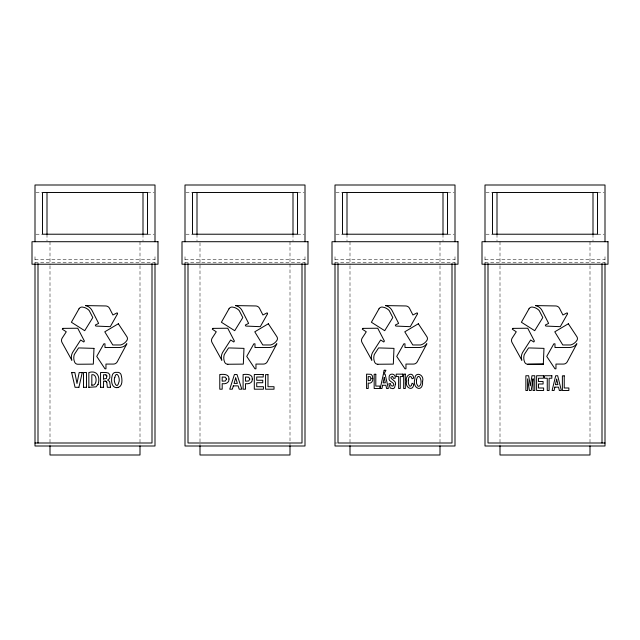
<?xml version="1.0" encoding="UTF-8"?>
<svg xmlns="http://www.w3.org/2000/svg" width="640" height="640" viewBox="0 0 640 640"><rect width="100%" height="100%" fill="white"/><g stroke="black" fill="none" stroke-linecap="round" stroke-linejoin="round"><path stroke-width="0.48" stroke-dasharray="3.2 2.4" d="M35.936 192.504L42.496 192.504M147.496 192.504L154.064 192.504M185.936 192.504L192.496 192.504M297.496 192.504L304.064 192.504M335.936 192.504L342.504 192.504M447.504 192.504L454.064 192.504M485.936 192.504L492.504 192.504M597.504 192.504L604.064 192.504M35.936 234.216L42.496 234.216M147.496 234.216L154.064 234.216M185.936 234.216L192.496 234.216M297.496 234.216L304.064 234.216M335.936 234.216L342.504 234.216M447.504 234.216L454.064 234.216M485.936 234.216L492.504 234.216M597.504 234.216L604.064 234.216M35 259.712L155 259.712M185 259.712L305 259.712M335 259.712L455 259.712M485 259.712L605 259.712M35 262.712L155 262.712M185 262.712L305 262.712M335 262.712L455 262.712M485 262.712L605 262.712M335 443L337 443M605 256.712L605 263.28M593 234.216L593 240.776M590 241.712L590 264.696M590 265.696L590 445M500 241.712L500 264.696M500 265.696L500 446M497 234.216L497 240.776M485 256.712L485 263.28M455 256.712L455 263.28M443 234.216L443 240.776M440 241.712L440 264.696M440 265.696L440 445M350 241.712L350 264.696M350 265.696L350 446M347 234.216L347 240.776M335 256.712L335 263.28M305 256.712L305 263.28M293 234.216L293 240.776M290 241.712L290 446M200 242.712L200 446M197 234.216L197 240.776M185 256.712L185 263.28M155 256.712L155 263.28M143 234.216L143 240.776M140 241.712L140 264.696M140 265.696L140 445M50 241.712L50 264.696M50 265.696L50 446M47 234.216L47 240.776M35 256.712L35 263.28"/><path stroke-width="0.96" d="M543.328 364.128L543.976 348.368L528.576 347.92L524.336 354.448A10.784 10.784 0 0 0 524.672 362.184A3.44 3.44 0 0 0 527.856 364.248L543.328 364.128L527.856 364.248M82.264 372.64L79.184 372.528L76.992 383.464L74.84 372.528L71.656 372.64M78.872 387.424L82.264 372.528M98.048 384.52C100.376 377.464 97.632 369.8 88.848 372.528L88.848 387.424M98.048 384.416L96 386.856L88.848 387.312M116.784 387.544C123.296 387.528 122.296 378.64 120.968 374.392A3.824 3.824 0 0 0 118.288 372.376L115.28 372.376A3.824 3.824 0 0 0 112.6 374.392C110.752 379.112 110.8 389.056 118.288 387.52M227.856 364.248L243.328 364.12L243.976 348.368L228.576 347.92L224.336 354.448A10.784 10.784 0 0 0 224.672 362.184A3.44 3.44 0 0 0 227.856 364.248M377.856 364.248L393.328 364.12L393.976 348.368L378.576 347.92L374.336 354.448A10.784 10.784 0 0 0 374.672 362.184A3.44 3.44 0 0 0 377.856 364.248M103.544 378.992L106.44 378.48L106.888 375.88M91.824 385.12C97.552 386.472 97.52 373.424 91.824 374.72L91.824 385.232M71.656 372.528L75.048 387.312L78.872 387.312M83.504 387.312L86.488 387.312M100.568 387.312L103.544 387.312M106.768 382.152L107.352 387.312L110.576 387.312M35 443L152 443L152 263.712M605 443L488 443L488 263.712M105.136 381.176L106.464 381.672M105.856 374.96L106.504 375.344M106.888 375.984L105.856 374.848L103.544 374.72L103.544 379.096M106.768 382.256L105.936 381.192L103.544 381.064L103.544 387.424M605 241.712L605 185L485 185L485 241.712M605 263.696L605 446L485 446L485 263.696M602 263.712L602 443M593 192.504L593 234.216M590 446L590 455L500 455L500 446M497 192.504L497 234.216M455 241.712L455 185L335 185L335 241.712M455 263.696L455 446L335 446L335 263.696M452 263.712L452 443L338 443L338 263.712M443 192.504L443 234.216M440 446L440 455L350 455L350 446M347 192.504L347 234.216M305 241.712L305 185L185 185L185 241.712M305 263.696L305 446L185 446L185 263.696M302 263.712L302 443L188 443L188 263.712M293 192.504L293 234.216M290 446L290 455L200 455L200 446M197 192.504L197 234.216M155 241.712L155 185L35 185L35 241.712M155 263.696L155 446L35 446L35 263.696M143 192.504L143 234.216M140 446L140 455L50 455L50 446M110.576 387.424L109.592 381.48L107.536 380.024L108.632 379.552L109.848 377.696L109.736 374.656L108.392 373.056L106.064 372.528L100.568 372.528L100.568 387.424M86.488 387.424L86.488 372.528L83.504 372.528L83.504 387.424M47 192.504L47 234.216M38 263.712L38 443M114.808 377.392C112.864 380.856 116.968 390.32 118.752 382.456C120.704 378.992 116.592 369.512 114.808 377.392M408.296 380.048L408.4 383.584L409.456 385.984L410.256 386.272L411.376 385.544L412.056 383.224L413.64 384.12C413.48 392 404.528 387.64 406.576 381.448C404.44 375.68 413.04 370.344 413.632 378.096L412.008 378.784L411.392 376.992L409.872 376.44L408.832 377.512L408.296 380.048M416.432 380.128L416.56 383.48L417.768 385.96A1.416 1.416 0 0 0 419.536 385.968C423.656 382.736 418.44 370.264 416.432 380.128M93.976 348.368L93.328 364.128L77.856 364.248A3.44 3.44 0 0 1 74.672 362.184A10.784 10.784 0 0 1 74.336 354.44L78.576 347.92L93.976 348.376M422.576 381.32C423.344 393.2 411.8 388.528 414.84 379.072C414.72 370.808 424.736 374.472 422.576 381.32M395.408 384.336L394.616 387.48A2.568 2.568 0 0 1 392.92 388.672L390.272 388.056L388.816 383.824L390.416 383.544L390.992 385.616L392.848 386.16C396.528 382.264 387.784 382.232 389.112 377.904C388.328 372.488 396.256 373.12 395.176 378.248L393.536 378.368L392.64 376.408C386.784 377.968 397.192 380.448 395.408 384.336M372.776 378.568C373.16 381.328 371.096 383.856 368.2 383.088L368.2 388.504L366.568 388.504L366.568 374.136L371.12 374.344L372.312 375.768L372.776 378.568M371.096 378.6L370.344 380.472L368.2 380.656L368.2 376.568L370.344 376.736L371.096 378.6M228.984 379.048C229.376 382.904 225.352 384.272 222.192 383.656L222.192 389.192L219.776 389.192L219.776 374.52C223.272 374.184 229.4 373.824 228.984 379.048M252.304 379.048C252.696 382.904 248.672 384.272 245.512 383.656L245.512 389.192L243.096 389.192L243.096 374.52C246.592 374.184 252.72 373.824 252.304 379.048M226.48 379.08L225.376 380.984L222.192 381.176L222.192 377.008L225.368 377.176L226.48 379.08M249.8 379.08L248.696 380.984L245.512 381.176L245.512 377.008L248.688 377.176L249.8 379.08M533.04 378.864L531.2 390.488L529.416 390.488L527.592 378.864L527.592 390.488L525.864 390.488L525.864 375.736L528.64 375.736L530.32 385.808L531.976 375.736L534.768 375.736L534.768 390.488L533.04 390.488L533.04 378.864M382.632 385.256L381.968 388.504L380.224 388.504L383.384 374.136L385.12 374.136L388.368 388.504L386.592 388.504L385.88 385.256L382.632 385.256M384.232 377.488L383.136 382.824L385.352 382.824L384.232 377.488M554.848 387.144L554.088 390.488L552.112 390.488L555.696 375.736L557.664 375.736L561.36 390.488L559.344 390.488L558.536 387.144L554.848 387.144M556.664 379.176L555.416 384.656L557.936 384.656L556.664 379.176M384.192 370.248L383.432 373.176L384.416 373.176L385.944 370.248L384.192 370.248M233.328 385.872L232.336 389.192L229.752 389.192L234.432 374.52L237.008 374.52L241.824 389.192L239.192 389.192L238.136 385.872L233.328 385.872M235.696 377.944L234.072 383.392L237.36 383.392L235.696 377.944M126.816 343.872L117.256 361.792A4.376 4.376 0 0 1 113.416 364.072L105.96 364.072L105.96 368.816L104.976 368.816L96.736 356.408L103.856 343.816L104.976 343.816L104.976 347.528L119.256 347.528A9.656 9.656 0 0 0 126.816 343.872M276.816 343.872L267.256 361.792A4.376 4.376 0 0 1 263.416 364.072L255.96 364.072L255.96 368.816L254.976 368.816L246.736 356.408L253.856 343.816L254.976 343.816L254.976 347.528L269.256 347.52A9.656 9.656 0 0 0 276.816 343.872M426.816 343.872L417.256 361.792A4.376 4.376 0 0 1 413.416 364.072L405.96 364.072L405.96 368.816L404.976 368.816L396.736 356.408L403.856 343.816L404.976 343.816L404.976 347.528L419.256 347.52A9.656 9.656 0 0 0 426.816 343.872M576.816 343.872L567.256 361.792A4.376 4.376 0 0 1 563.416 364.072L555.96 364.072L555.96 368.816L554.976 368.816L546.736 356.408L553.856 343.816L554.976 343.816L554.976 347.528L569.256 347.528A9.656 9.656 0 0 0 576.816 343.872M117.592 313.712L110.28 326.688L95.824 326.056L95.312 325.064L98.624 323.376L92.144 310.656A9.656 9.656 0 0 0 85.448 305.576L105.76 305.96A4.376 4.376 0 0 1 109.536 308.352L112.92 314.992L117.144 312.832L117.592 313.712M267.592 313.712L260.28 326.688L245.824 326.056L245.312 325.064L248.624 323.376L242.144 310.656A9.656 9.656 0 0 0 235.448 305.576L255.76 305.96A4.376 4.376 0 0 1 259.536 308.344L262.92 314.992L267.144 312.832L267.592 313.712M417.592 313.712L410.28 326.688L395.824 326.056L395.312 325.064L398.624 323.376L392.144 310.656A9.656 9.656 0 0 0 385.448 305.576L405.76 305.96A4.376 4.376 0 0 1 409.536 308.352L412.92 314.992L417.144 312.832L417.592 313.712M567.592 313.712L560.28 326.688L545.824 326.056L545.312 325.064L548.624 323.376L542.144 310.656A9.656 9.656 0 0 0 535.448 305.576L555.76 305.96A4.376 4.376 0 0 1 559.536 308.352L562.92 314.992L567.144 312.832L567.592 313.712M79.016 308.792L71.392 322.256L84.712 330.696L92.8 317.576L89.264 310.648A10.784 10.784 0 0 0 82.392 307.072A3.44 3.44 0 0 0 79.016 308.8M229.016 308.792L221.392 322.256L234.712 330.696L242.8 317.576L239.264 310.648A10.784 10.784 0 0 0 232.392 307.072A3.44 3.44 0 0 0 229.016 308.8M379.016 308.792L371.392 322.256L384.712 330.696L392.8 317.576L389.264 310.648A10.784 10.784 0 0 0 382.392 307.072A3.44 3.44 0 0 0 379.016 308.8M529.016 308.792L521.392 322.256L534.712 330.696L542.8 317.576L539.264 310.648A10.784 10.784 0 0 0 532.392 307.072A3.44 3.44 0 0 0 529.016 308.8M62.824 328.384L62.288 329.208L66.272 331.792L62.208 338.048A4.376 4.376 0 0 0 62.032 342.512L71.848 360.288A9.656 9.656 0 0 1 72.904 351.952L80.68 339.976L83.792 342L84.4 341.056L77.712 328.224L62.824 328.384M212.824 328.384L212.288 329.208L216.272 331.792L212.208 338.048A4.376 4.376 0 0 0 212.032 342.512L221.848 360.288A9.656 9.656 0 0 1 222.904 351.952L230.68 339.976L233.792 342L234.4 341.056L227.712 328.224L212.824 328.384M362.824 328.384L362.288 329.208L366.272 331.792L362.208 338.048A4.376 4.376 0 0 0 362.032 342.512L371.848 360.288A9.656 9.656 0 0 1 372.904 351.952L380.68 339.976L383.792 342L384.4 341.056L377.712 328.224L362.824 328.384M512.824 328.384L512.288 329.208L516.272 331.792L512.208 338.048A4.376 4.376 0 0 0 512.032 342.512L521.848 360.288A9.656 9.656 0 0 1 522.904 351.952L530.68 339.976L533.792 342L534.4 341.056L527.712 328.224L512.824 328.384M118.344 323.768L104.776 331.808L112.792 344.968L120.568 344.968A10.784 10.784 0 0 0 126.872 340.472A3.44 3.44 0 0 0 126.872 336.68L118.344 323.768M268.344 323.768L254.776 331.808L262.792 344.968L270.568 344.968A10.784 10.784 0 0 0 276.872 340.472A3.44 3.44 0 0 0 276.872 336.68L268.344 323.768M418.344 323.768L404.776 331.808L412.792 344.968L420.568 344.968A10.784 10.784 0 0 0 426.872 340.472A3.44 3.44 0 0 0 426.872 336.68L418.344 323.768M568.344 323.768L554.776 331.808L562.792 344.968L570.568 344.968A10.784 10.784 0 0 0 576.872 340.464A3.44 3.44 0 0 0 576.872 336.68L568.344 323.768M147.496 192.504L42.496 192.504L42.496 234.216L147.496 234.216L147.496 192.504M297.496 192.504L192.496 192.504L192.496 234.216L297.496 234.216L297.496 192.504M447.504 192.504L342.504 192.504L342.504 234.216L447.504 234.216L447.504 192.504M597.504 192.504L492.504 192.504L492.504 234.216L597.504 234.216L597.504 192.504M158 241.712L32 241.712L32 264.216L158 264.216L158 241.712M308 241.712L182 241.712L182 264.216L308 264.216L308 241.712M458 241.712L332 241.712L332 264.216L458 264.216L458 241.712M608 241.712L482 241.712L482 264.216L608 264.216L608 241.712M402.648 374.136L396.2 374.136L396.2 376.568L398.616 376.568L398.616 388.504L400.248 388.504L400.248 376.568L402.648 376.568L402.648 374.136M405.296 374.136L403.664 374.136L403.664 388.504L405.296 388.504L405.296 374.136M375.8 374.256L374.168 374.256L374.168 388.504L379.88 388.504L379.88 386.08L375.8 386.08L375.8 374.256M263.224 374.52L254.304 374.52L254.304 389.192L263.44 389.192L263.44 386.712L256.72 386.712L256.72 382.728L262.76 382.728L262.76 380.256L256.72 380.256L256.72 377.008L263.224 377.008L263.224 374.52M267.984 374.64L265.56 374.64L265.56 389.192L274.024 389.192L274.024 386.712L267.984 386.712L267.984 374.64M543.448 375.736L536.608 375.736L536.608 390.488L543.616 390.488L543.616 387.992L538.464 387.992L538.464 383.992L543.096 383.992L543.096 381.504L538.464 381.504L538.464 378.232L543.448 378.232L543.448 375.736M551.84 375.736L544.528 375.736L544.528 378.232L547.264 378.232L547.264 390.488L549.112 390.488L549.112 378.232L551.84 378.232L551.84 375.736M564.24 375.856L562.384 375.856L562.384 390.488L568.864 390.488L568.864 387.992L564.24 387.992L564.24 375.856"/></g></svg>
